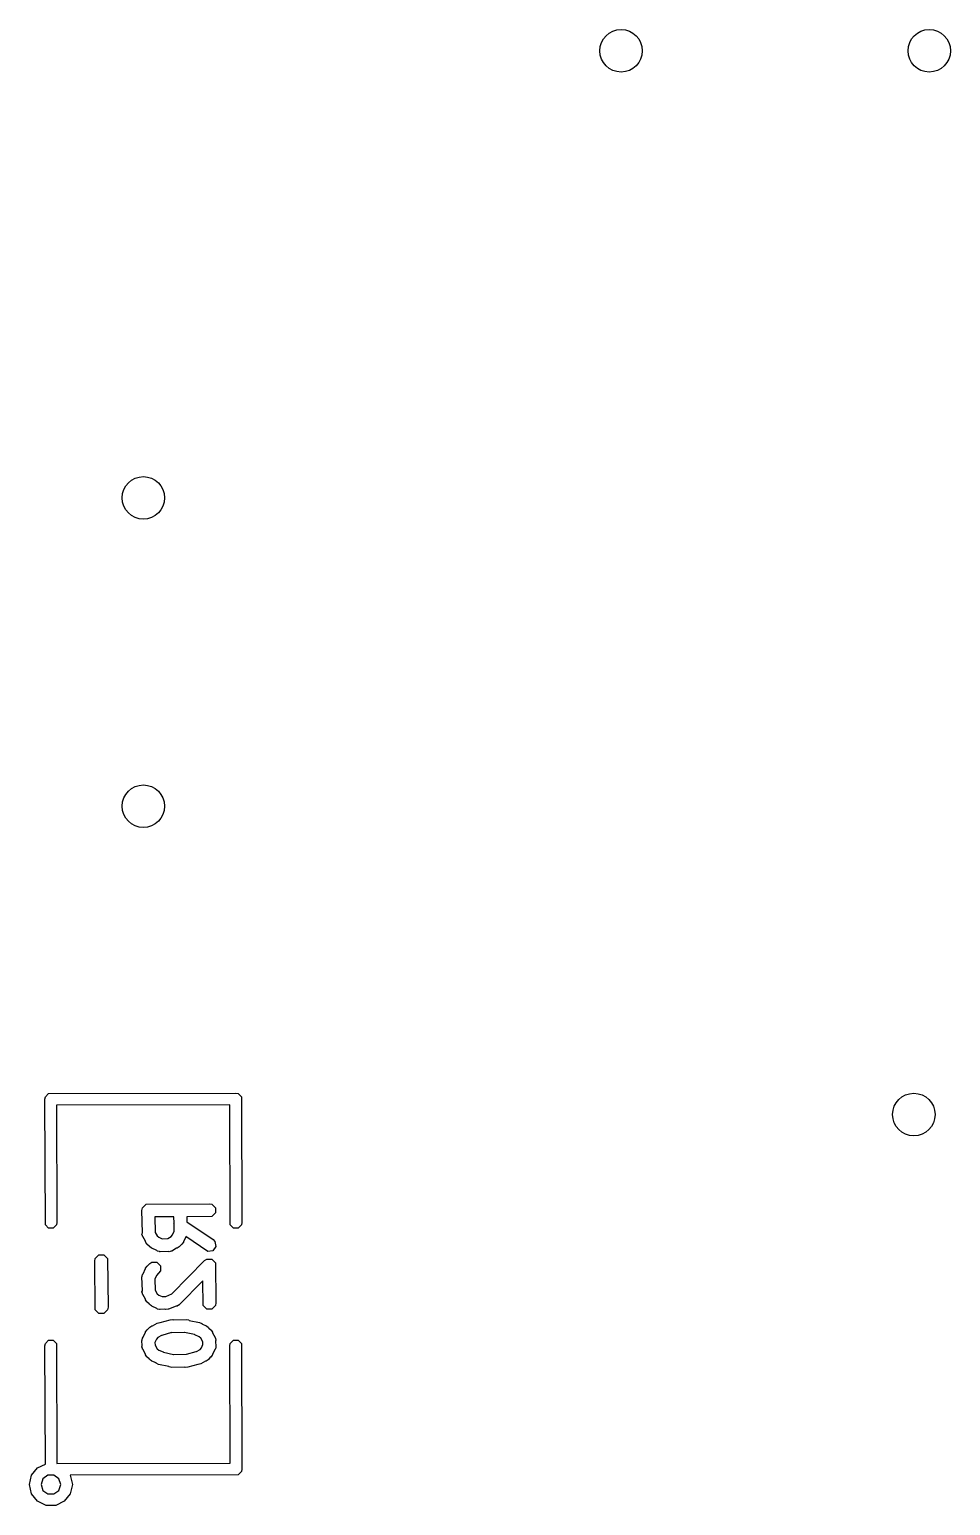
# Model space of a CAD drawing. Extents: x 0.14 to 1.46, y -0.33 to 1.12.
# Drawn here: x 1.113 to 1.4119, y -0.3268 to 0.1519 of the extents above; entities that cross this region are included whole.
import ezdxf

# ---------------------------------------------------------------- set-up
doc = ezdxf.new("R2010")
doc.units = 0
doc.header["$MEASUREMENT"] = 0
doc.layers.add('BLACK', color=7, linetype='CONTINUOUS')

msp = doc.modelspace()

# ---------------------------------------------------------------- linework, layer by layer
at = {"layer": 'BLACK', "linetype": 'CONTINUOUS'}
for p, q in [((1.11805, -0.195), (1.1182, -0.19425)), ((1.1182, -0.23575), (1.11805, -0.195)), ((1.1182, -0.19425), (1.11925, -0.1932)), ((1.11925, -0.1932), (1.18, -0.19305)), ((1.18, -0.19305), (1.18075, -0.1932)), ((1.18075, -0.1932), (1.1818, -0.19425)), ((1.1818, -0.19425), (1.18195, -0.235)), ((1.17806, -0.19681), (1.12181, -0.19695)), ((1.12181, -0.19695), (1.12195, -0.235)), ((1.1782, -0.23575), (1.17806, -0.19681)), ((1.1497, -0.23026), (1.15087, -0.22909)), ((1.15087, -0.22909), (1.17139, -0.22893)), ((1.17139, -0.22893), (1.17221, -0.22909)), ((1.17221, -0.22909), (1.17338, -0.23026)), ((1.14954, -0.23108), (1.1497, -0.23026)), ((1.14968, -0.23832), (1.14954, -0.23108)), ((1.1599, -0.23316), (1.15373, -0.23321)), ((1.15373, -0.23321), (1.15383, -0.23824)), ((1.15994, -0.23526), (1.1599, -0.23316)), ((1.17221, -0.23306), (1.16405, -0.23313)), ((1.16405, -0.23313), (1.16408, -0.23477)), ((1.17338, -0.2319), (1.17221, -0.23306)), ((1.17338, -0.23026), (1.17338, -0.2319)), ((1.11925, -0.2368), (1.1182, -0.23575)), ((1.12075, -0.2368), (1.11925, -0.2368)), ((1.1218, -0.23575), (1.12075, -0.2368)), ((1.12195, -0.235), (1.1218, -0.23575)), ((1.14955, -0.23874), (1.14968, -0.23832)), ((1.1497, -0.23931), (1.14955, -0.23874)), ((1.1497, -0.23941), (1.1497, -0.23931)), ((1.15383, -0.23824), (1.15446, -0.23934)), ((1.15901, -0.23956), (1.15948, -0.23902)), ((1.15948, -0.23902), (1.15999, -0.23784)), ((1.15991, -0.2353), (1.15994, -0.23526)), ((1.15995, -0.23551), (1.15991, -0.2353)), ((1.15999, -0.23784), (1.15995, -0.23551)), ((1.16408, -0.23477), (1.17262, -0.24057)), ((1.17925, -0.2368), (1.1782, -0.23575)), ((1.18075, -0.2368), (1.17925, -0.2368)), ((1.1818, -0.23575), (1.18075, -0.2368)), ((1.18195, -0.235), (1.1818, -0.23575)), ((1.14974, -0.23944), (1.1497, -0.23941)), ((1.14977, -0.23954), (1.14974, -0.23944)), ((1.15064, -0.24107), (1.14977, -0.23954)), ((1.15064, -0.24128), (1.15064, -0.24107)), ((1.15111, -0.24198), (1.15064, -0.24128)), ((1.15121, -0.24207), (1.15111, -0.24198)), ((1.15122, -0.24208), (1.15121, -0.24207)), ((1.15123, -0.24209), (1.15122, -0.24208)), ((1.15189, -0.24265), (1.15123, -0.24209)), ((1.15194, -0.24281), (1.15189, -0.24265)), ((1.1526, -0.24332), (1.15194, -0.24281)), ((1.15274, -0.24338), (1.1526, -0.24332)), ((1.15275, -0.24338), (1.15274, -0.24338)), ((1.15274, -0.24338), (1.15274, -0.24338)), ((1.15439, -0.24409), (1.15275, -0.24338)), ((1.15462, -0.24432), (1.15439, -0.24409)), ((1.15446, -0.23934), (1.15501, -0.23981)), ((1.15501, -0.23981), (1.1561, -0.24028)), ((1.1561, -0.24028), (1.1579, -0.2402)), ((1.1579, -0.2402), (1.15901, -0.23956)), ((1.16075, -0.24338), (1.15922, -0.24426)), ((1.16096, -0.24338), (1.16075, -0.24338)), ((1.16165, -0.24292), (1.16096, -0.24338)), ((1.16174, -0.24282), (1.16165, -0.24292)), ((1.16176, -0.24281), (1.16174, -0.24282)), ((1.16232, -0.24214), (1.16176, -0.24279)), ((1.16176, -0.24279), (1.16176, -0.24281)), ((1.16248, -0.24208), (1.16232, -0.24214)), ((1.16299, -0.24142), (1.16248, -0.24208)), ((1.16305, -0.24129), (1.16299, -0.24142)), ((1.16306, -0.24128), (1.16305, -0.24129)), ((1.16376, -0.23964), (1.16306, -0.24127)), ((1.16306, -0.24127), (1.16306, -0.24128)), ((1.16381, -0.23959), (1.16376, -0.23964)), ((1.17092, -0.24443), (1.16381, -0.23959)), ((1.17349, -0.2428), (1.17255, -0.24415)), ((1.17262, -0.24057), (1.1732, -0.24118)), ((1.1732, -0.24118), (1.17349, -0.2428)), ((1.13424, -0.2475), (1.1344, -0.24667)), ((1.1344, -0.26333), (1.13424, -0.2475)), ((1.1344, -0.24667), (1.13556, -0.24551)), ((1.13556, -0.24551), (1.13721, -0.24551)), ((1.13721, -0.24551), (1.13837, -0.24667)), ((1.13837, -0.24667), (1.13854, -0.2625)), ((1.15137, -0.2491), (1.15205, -0.24832)), ((1.15205, -0.24832), (1.15274, -0.24785)), ((1.15274, -0.24785), (1.15439, -0.24785)), ((1.15439, -0.24785), (1.15555, -0.24902)), ((1.15518, -0.24443), (1.15462, -0.24432)), ((1.15529, -0.24448), (1.15518, -0.24443)), ((1.15534, -0.24446), (1.15529, -0.24448)), ((1.15544, -0.24449), (1.15534, -0.24446)), ((1.15807, -0.24437), (1.15544, -0.24449)), ((1.15841, -0.24448), (1.15807, -0.24437)), ((1.15897, -0.24433), (1.15841, -0.24448)), ((1.15908, -0.24432), (1.15897, -0.24433)), ((1.15911, -0.24429), (1.15908, -0.24432)), ((1.15922, -0.24426), (1.15911, -0.24429)), ((1.15927, -0.25819), (1.16987, -0.24738)), ((1.16987, -0.24738), (1.17057, -0.24692)), ((1.17057, -0.24692), (1.17221, -0.24692)), ((1.17255, -0.24415), (1.17092, -0.24443)), ((1.17221, -0.24692), (1.17338, -0.24808)), ((1.17338, -0.24808), (1.17354, -0.2611)), ((1.14954, -0.25265), (1.14956, -0.25255)), ((1.14967, -0.25712), (1.14954, -0.25265)), ((1.14955, -0.2525), (1.14959, -0.2524)), ((1.14956, -0.25255), (1.14955, -0.2525)), ((1.14959, -0.2524), (1.1497, -0.25183)), ((1.1497, -0.25183), (1.14993, -0.2516)), ((1.14993, -0.2516), (1.15064, -0.24996)), ((1.15064, -0.24996), (1.15065, -0.24995)), ((1.15064, -0.24996), (1.15064, -0.24996)), ((1.15065, -0.24995), (1.15071, -0.24982)), ((1.15071, -0.24982), (1.15122, -0.24915)), ((1.15122, -0.24915), (1.15137, -0.2491)), ((1.15422, -0.25222), (1.15372, -0.25336)), ((1.15372, -0.25336), (1.15383, -0.257)), ((1.15555, -0.25066), (1.15422, -0.25222)), ((1.15555, -0.24902), (1.15555, -0.25066)), ((1.14955, -0.2575), (1.14967, -0.25712)), ((1.1497, -0.25806), (1.14955, -0.2575)), ((1.1497, -0.25817), (1.1497, -0.25806)), ((1.14974, -0.2582), (1.1497, -0.25817)), ((1.14977, -0.25831), (1.14974, -0.2582)), ((1.15064, -0.25984), (1.14977, -0.25831)), ((1.15383, -0.257), (1.15446, -0.2581)), ((1.15446, -0.2581), (1.15501, -0.25857)), ((1.15728, -0.25895), (1.15927, -0.25819)), ((1.1693, -0.25388), (1.16165, -0.26168)), ((1.1694, -0.26192), (1.1693, -0.25388)), ((1.13854, -0.2625), (1.13837, -0.26333)), ((1.15064, -0.26004), (1.15064, -0.25984)), ((1.15111, -0.26074), (1.15064, -0.26004)), ((1.15121, -0.26083), (1.15111, -0.26074)), ((1.15122, -0.26085), (1.15121, -0.26083)), ((1.15123, -0.26085), (1.15122, -0.26085)), ((1.15189, -0.26141), (1.15123, -0.26085)), ((1.15194, -0.26157), (1.15189, -0.26141)), ((1.1526, -0.26208), (1.15194, -0.26157)), ((1.15274, -0.26214), (1.1526, -0.26208)), ((1.15274, -0.26215), (1.15274, -0.26214)), ((1.15275, -0.26215), (1.15274, -0.26215)), ((1.15439, -0.26285), (1.15275, -0.26215)), ((1.15462, -0.26308), (1.15439, -0.26285)), ((1.15518, -0.2632), (1.15462, -0.26308)), ((1.15501, -0.25857), (1.15606, -0.25902)), ((1.15529, -0.26324), (1.15518, -0.2632)), ((1.15534, -0.26323), (1.15529, -0.26324)), ((1.15544, -0.26325), (1.15534, -0.26323)), ((1.15699, -0.26315), (1.15544, -0.26325)), ((1.15606, -0.25902), (1.15728, -0.25895)), ((1.15717, -0.26324), (1.15699, -0.26315)), ((1.158, -0.26314), (1.15717, -0.26324)), ((1.15814, -0.26308), (1.158, -0.26314)), ((1.16059, -0.26215), (1.15814, -0.26308)), ((1.15814, -0.26308), (1.15814, -0.26308)), ((1.15814, -0.26308), (1.15814, -0.26308)), ((1.16096, -0.26215), (1.16059, -0.26215)), ((1.16144, -0.26182), (1.16096, -0.26215)), ((1.16154, -0.26178), (1.16144, -0.26182)), ((1.16156, -0.26174), (1.16154, -0.26178)), ((1.16165, -0.26168), (1.16156, -0.26174)), ((1.17057, -0.26308), (1.1694, -0.26192)), ((1.17221, -0.26308), (1.17057, -0.26308)), ((1.17338, -0.26192), (1.17221, -0.26308)), ((1.17354, -0.2611), (1.17338, -0.26192)), ((1.13556, -0.26449), (1.1344, -0.26333)), ((1.13721, -0.26449), (1.13556, -0.26449)), ((1.13837, -0.26333), (1.13721, -0.26449)), ((1.15295, -0.26849), (1.15448, -0.26762)), ((1.15448, -0.26762), (1.15529, -0.2674)), ((1.15529, -0.2674), (1.15544, -0.26745)), ((1.15544, -0.26745), (1.15867, -0.26652)), ((1.15867, -0.26652), (1.15951, -0.26648)), ((1.15951, -0.26648), (1.15968, -0.26658)), ((1.15968, -0.26658), (1.16389, -0.26645)), ((1.16389, -0.26645), (1.16471, -0.26662)), ((1.16471, -0.26662), (1.16484, -0.26675)), ((1.16484, -0.26675), (1.16816, -0.26745)), ((1.16816, -0.26745), (1.16892, -0.26781)), ((1.16892, -0.26781), (1.16897, -0.26791)), ((1.16897, -0.26791), (1.17033, -0.26849)), ((1.14959, -0.27303), (1.1497, -0.27247)), ((1.1497, -0.27247), (1.14993, -0.27224)), ((1.14993, -0.27224), (1.15064, -0.2706)), ((1.15064, -0.2706), (1.15064, -0.27059)), ((1.15064, -0.27059), (1.15065, -0.27059)), ((1.15065, -0.27059), (1.15071, -0.27046)), ((1.15071, -0.27046), (1.15122, -0.26979)), ((1.15122, -0.26979), (1.15137, -0.26974)), ((1.15137, -0.26974), (1.15194, -0.26909)), ((1.15194, -0.26907), (1.15196, -0.26906)), ((1.15194, -0.26909), (1.15194, -0.26907)), ((1.15196, -0.26906), (1.15205, -0.26896)), ((1.15205, -0.26896), (1.15274, -0.26849)), ((1.15274, -0.26849), (1.15295, -0.26849)), ((1.15469, -0.27231), (1.15422, -0.27286)), ((1.15588, -0.27163), (1.15469, -0.27231)), ((1.15596, -0.27163), (1.15588, -0.27163)), ((1.15908, -0.27073), (1.15596, -0.27163)), ((1.15919, -0.27075), (1.15908, -0.27073)), ((1.16325, -0.27063), (1.15919, -0.27075)), ((1.16336, -0.27069), (1.16325, -0.27063)), ((1.16655, -0.27137), (1.16336, -0.27069)), ((1.16668, -0.27146), (1.16655, -0.27137)), ((1.16807, -0.27207), (1.16668, -0.27146)), ((1.16862, -0.27254), (1.16807, -0.27207)), ((1.16926, -0.27366), (1.16862, -0.27254)), ((1.17033, -0.26849), (1.17034, -0.26849)), ((1.17034, -0.26849), (1.17034, -0.2685)), ((1.17034, -0.2685), (1.17048, -0.26856)), ((1.17048, -0.26856), (1.17114, -0.26907)), ((1.17114, -0.26907), (1.17119, -0.26922)), ((1.17119, -0.26922), (1.17185, -0.26979)), ((1.17185, -0.26979), (1.17186, -0.26979)), ((1.17186, -0.26979), (1.17187, -0.26981)), ((1.17187, -0.26981), (1.17197, -0.2699)), ((1.17197, -0.2699), (1.17244, -0.27059)), ((1.17244, -0.27059), (1.17244, -0.2708)), ((1.17244, -0.2708), (1.17331, -0.27233)), ((1.17331, -0.27233), (1.17334, -0.27244)), ((1.17334, -0.27244), (1.17338, -0.27247)), ((1.17338, -0.27247), (1.17338, -0.27259)), ((1.17338, -0.27259), (1.17353, -0.27314)), ((1.11805, -0.275), (1.1182, -0.27425)), ((1.11819, -0.31335), (1.11805, -0.275)), ((1.1182, -0.27425), (1.11925, -0.2732)), ((1.11925, -0.2732), (1.12075, -0.2732)), ((1.12075, -0.2732), (1.1218, -0.27425)), ((1.1218, -0.27425), (1.12194, -0.31319)), ((1.14954, -0.27329), (1.14956, -0.27319)), ((1.14964, -0.27502), (1.14954, -0.27329)), ((1.14955, -0.27314), (1.14959, -0.27303)), ((1.14956, -0.27319), (1.14955, -0.27314)), ((1.14955, -0.27532), (1.14964, -0.27502)), ((1.1497, -0.27587), (1.14955, -0.27532)), ((1.1497, -0.27599), (1.1497, -0.27587)), ((1.14974, -0.27603), (1.1497, -0.27599)), ((1.14977, -0.27613), (1.14974, -0.27603)), ((1.15064, -0.27766), (1.14977, -0.27613)), ((1.15422, -0.27286), (1.15376, -0.27391)), ((1.15376, -0.27391), (1.15382, -0.2748)), ((1.15382, -0.2748), (1.15446, -0.27593)), ((1.15446, -0.27593), (1.15501, -0.2764)), ((1.15501, -0.2764), (1.1564, -0.277)), ((1.1564, -0.277), (1.15653, -0.27709)), ((1.15653, -0.27709), (1.15972, -0.27777)), ((1.164, -0.27773), (1.16712, -0.27684)), ((1.16712, -0.27684), (1.1672, -0.27683)), ((1.1672, -0.27683), (1.16839, -0.27615)), ((1.16839, -0.27615), (1.16886, -0.2756)), ((1.16886, -0.2756), (1.16932, -0.27456)), ((1.16932, -0.27456), (1.16926, -0.27366)), ((1.17315, -0.27622), (1.17244, -0.27786)), ((1.17338, -0.27599), (1.17315, -0.27622)), ((1.17349, -0.27543), (1.17338, -0.27599)), ((1.17353, -0.27314), (1.17344, -0.27344)), ((1.17344, -0.27344), (1.17354, -0.27517)), ((1.17353, -0.27532), (1.17349, -0.27543)), ((1.17354, -0.27517), (1.17352, -0.27527)), ((1.17352, -0.27527), (1.17353, -0.27532)), ((1.17805, -0.275), (1.1782, -0.27425)), ((1.17819, -0.31305), (1.17805, -0.275)), ((1.1782, -0.27425), (1.17925, -0.2732)), ((1.17925, -0.2732), (1.18075, -0.2732)), ((1.18075, -0.2732), (1.1818, -0.27425)), ((1.1818, -0.27425), (1.18195, -0.315)), ((1.15064, -0.27787), (1.15064, -0.27766)), ((1.15111, -0.27857), (1.15064, -0.27787)), ((1.15121, -0.27865), (1.15111, -0.27857)), ((1.15122, -0.27867), (1.15121, -0.27865)), ((1.15123, -0.27867), (1.15122, -0.27867)), ((1.15189, -0.27924), (1.15123, -0.27867)), ((1.15194, -0.27939), (1.15189, -0.27924)), ((1.1526, -0.27991), (1.15194, -0.27939)), ((1.15274, -0.27996), (1.1526, -0.27991)), ((1.15274, -0.27997), (1.15274, -0.27996)), ((1.15275, -0.27997), (1.15274, -0.27997)), ((1.15411, -0.28055), (1.15275, -0.27997)), ((1.15416, -0.28065), (1.15411, -0.28055)), ((1.15492, -0.28101), (1.15416, -0.28065)), ((1.15824, -0.28172), (1.15492, -0.28101)), ((1.15837, -0.28185), (1.15824, -0.28172)), ((1.15919, -0.28201), (1.15837, -0.28185)), ((1.1634, -0.28188), (1.15919, -0.28201)), ((1.15972, -0.27777), (1.15983, -0.27783)), ((1.15983, -0.27783), (1.16389, -0.27771)), ((1.16357, -0.28199), (1.1634, -0.28188)), ((1.16441, -0.28195), (1.16357, -0.28199)), ((1.16389, -0.27771), (1.164, -0.27773)), ((1.16764, -0.28102), (1.16441, -0.28195)), ((1.16779, -0.28107), (1.16764, -0.28102)), ((1.1686, -0.28084), (1.16779, -0.28107)), ((1.17013, -0.27997), (1.1686, -0.28084)), ((1.17034, -0.27997), (1.17013, -0.27997)), ((1.17103, -0.2795), (1.17034, -0.27997)), ((1.17112, -0.2794), (1.17103, -0.2795)), ((1.17114, -0.27939), (1.17112, -0.2794)), ((1.17171, -0.27872), (1.17114, -0.27938)), ((1.17114, -0.27938), (1.17114, -0.27939)), ((1.17186, -0.27867), (1.17171, -0.27872)), ((1.17237, -0.27801), (1.17186, -0.27867)), ((1.17243, -0.27788), (1.17237, -0.27801)), ((1.17244, -0.27787), (1.17243, -0.27788)), ((1.17244, -0.27786), (1.17244, -0.27787)), ((1.11374, -0.31698), (1.11567, -0.31457)), ((1.11567, -0.31457), (1.11819, -0.31335)), ((1.12194, -0.31319), (1.17819, -0.31305)), ((1.1818, -0.31575), (1.18075, -0.3168)), ((1.18195, -0.315), (1.1818, -0.31575)), ((1.11305, -0.32), (1.11374, -0.31698)), ((1.11374, -0.32302), (1.11305, -0.32)), ((1.11741, -0.31811), (1.11679, -0.32)), ((1.11679, -0.32), (1.11741, -0.32188)), ((1.11901, -0.31695), (1.11741, -0.31811)), ((1.12099, -0.31695), (1.11901, -0.31695)), ((1.12259, -0.31811), (1.12099, -0.31695)), ((1.12321, -0.32), (1.12259, -0.31811)), ((1.12259, -0.32188), (1.12321, -0.32)), ((1.18075, -0.3168), (1.12622, -0.31693)), ((1.12622, -0.31693), (1.12626, -0.31698)), ((1.12626, -0.31698), (1.12695, -0.32)), ((1.12695, -0.32), (1.12626, -0.32302)), ((1.11567, -0.32543), (1.11374, -0.32302)), ((1.11845, -0.32678), (1.11567, -0.32543)), ((1.11741, -0.32188), (1.11901, -0.32305)), ((1.11901, -0.32305), (1.12099, -0.32305)), ((1.12099, -0.32305), (1.12259, -0.32188)), ((1.12433, -0.32543), (1.12155, -0.32678)), ((1.12626, -0.32302), (1.12433, -0.32543)), ((1.12155, -0.32678), (1.11845, -0.32678))]:
    msp.add_line(p, q, dxfattribs=at)
at = {"layer": 'BLACK'}
for centre in [(1.305, 0.145), (1.405, 0.145), (1.15, 0), (1.15, -0.1), (1.4, -0.2)]:
    msp.add_circle(centre, 0.00689, dxfattribs=at)

doc.saveas('drawing.dxf')
